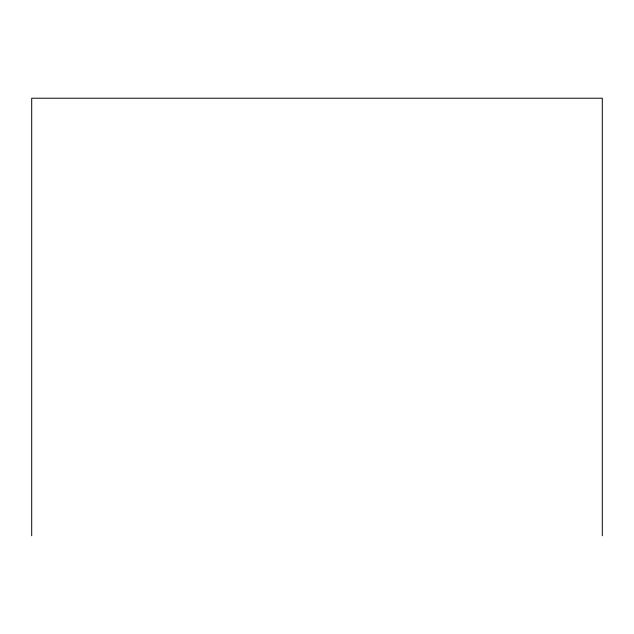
<?xml version="1.0" encoding="UTF-8"?>
<svg xmlns="http://www.w3.org/2000/svg" width="634" height="634" viewBox="0 0 634 634"><rect width="100%" height="100%" fill="white"/><g stroke="black" fill="none" stroke-linecap="round" stroke-linejoin="round"><path stroke-width="0.95" d="M602.3 535.778L602.3 98.222L31.7 98.222L31.7 535.778"/></g></svg>
